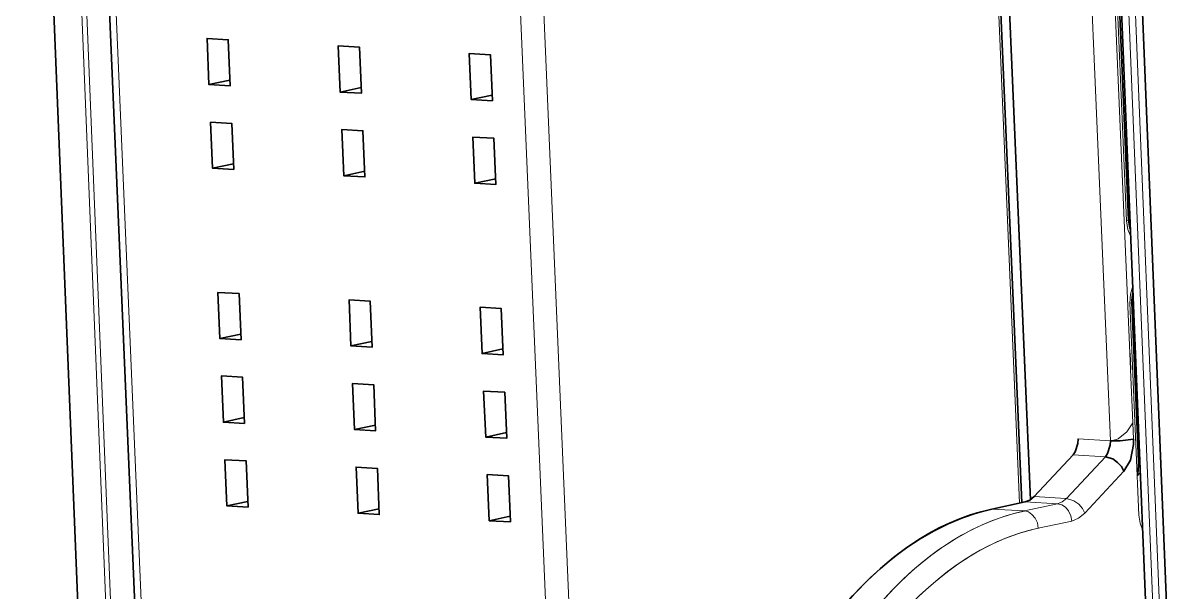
# Model space of a CAD drawing. Header units: millimetres. Extents: x 0 to 174, y 0 to 33.
# Drawn here: x 26.855 to 28.202, y 25.847 to 26.521 of the extents above; entities that cross this region are included whole.
import ezdxf

# ---------------------------------------------------------------- set-up
doc = ezdxf.new("R2010")
doc.units = ezdxf.units.MM
doc.layers.add('PDF_Geomertry', color=7, linetype='Continuous', true_color=0x405f80)

# ---------------------------------------------------------------- blocks, each defined once
blk = doc.blocks.new('SYM_BSB04473_001')
at = {"layer": 'PDF_Geomertry', "color": 7, "lineweight": 35}
for points in [[(-0.6502, 2.9501), (-0.4809, -1.2223, 0.342168), (0.0922, -1.9803)], [(0.6422, 2.8726), (0.8115, -1.2998, -0.289356), (0.5084, -1.9102)]]:
    blk.add_lwpolyline(points, format="xyb", dxfattribs=at)
for points in [[(0.7341, 0.001), (0.6163, 2.9022)], [(0.543, 1.4684), (0.5097, 2.2503)], [(0.4995, 2.2483), (0.5328, 1.4649)], [(0.6615, 1.7885), (0.6609, 1.7902), (0.6591, 1.7998), (0.6405, 2.2373)], [(-0.4777, 0.4088), (-0.5541, 2.2049), (-0.5548, 2.2073)], [(-0.4048, 1.9655), (-0.4297, 1.9602), (-0.4319, 2.0148), (-0.4069, 2.0133), (-0.4045, 1.9587), (-0.4297, 1.9602)], [(-0.2495, 1.9566), (-0.2744, 1.9513), (-0.2767, 2.0059), (-0.2516, 2.0045), (-0.2492, 1.9499), (-0.2744, 1.9513)], [(-0.0942, 1.9478), (-0.1191, 1.9424), (-0.1215, 1.997), (-0.0963, 1.9956), (-0.094, 1.941), (-0.1191, 1.9424)], [(-0.4006, 1.8665), (-0.4253, 1.861), (-0.4277, 1.9156), (-0.4026, 1.9142), (-0.4003, 1.8597), (-0.4253, 1.861)], [(-0.2453, 1.8576), (-0.2701, 1.8523), (-0.2724, 1.9069), (-0.2474, 1.9055), (-0.2451, 1.8508), (-0.2701, 1.8523)], [(-0.0901, 1.8487), (-0.1149, 1.8434), (-0.1172, 1.898), (-0.0922, 1.8966), (-0.0898, 1.842), (-0.1149, 1.8434)], [(-0.392, 1.6648), (-0.4169, 1.6595), (-0.4191, 1.7141), (-0.3941, 1.7126), (-0.3917, 1.658), (-0.4169, 1.6595)], [(0.6712, 1.5141), (0.6633, 1.7023), (0.6633, 1.7045), (0.6645, 1.7142)], [(-0.2367, 1.6559), (-0.2616, 1.6506), (-0.2638, 1.7052), (-0.2388, 1.7038), (-0.2365, 1.6492), (-0.2616, 1.6506)], [(-0.0815, 1.6472), (-0.1063, 1.6417), (-0.1087, 1.6965), (-0.0835, 1.6949), (-0.0812, 1.6403), (-0.1063, 1.6417)], [(-0.3878, 1.5658), (-0.4126, 1.5603), (-0.4149, 1.6151), (-0.3898, 1.6135), (-0.3876, 1.559), (-0.4126, 1.5603)], [(-0.2326, 1.5569), (-0.2573, 1.5516), (-0.2597, 1.6062), (-0.2345, 1.6048), (-0.2323, 1.5502), (-0.2573, 1.5516)], [(-0.0773, 1.548), (-0.102, 1.5427), (-0.1044, 1.5973), (-0.0794, 1.5959), (-0.077, 1.5413), (-0.102, 1.5427)], [(0.5994, 1.5406), (0.5991, 1.5351), (0.596, 1.5253), (0.5935, 1.5217), (0.5474, 1.4723), (0.5424, 1.4681), (0.537, 1.4659), (0.4974, 1.4574)], [(-0.3835, 1.4666), (-0.4084, 1.4613), (-0.4108, 1.5159), (-0.3856, 1.5145), (-0.3833, 1.4599), (-0.4084, 1.4613)], [(-0.2283, 1.4578), (-0.2531, 1.4526), (-0.2555, 1.5072), (-0.2303, 1.5056), (-0.228, 1.451), (-0.2531, 1.4526)], [(-0.073, 1.449), (-0.0978, 1.4437), (-0.1002, 1.4983), (-0.0751, 1.4969), (-0.0727, 1.4423), (-0.0978, 1.4437)]]:
    blk.add_lwpolyline(points, dxfattribs=at)
at = {"layer": 'PDF_Geomertry', "color": 7, "lineweight": 13}
for points in [[(0.6326, 2.9001), (0.6326, 2.9002), (0.6322, 2.9005), (0.6308, 2.9009), (0.6256, 2.9016), (0.6248, 2.9016), (0.7426, 0.0005), (0.7341, 0.001)], [(0.6417, 2.8828), (0.6326, 2.9001), (0.7503, -0.0012), (0.7522, -0.0048)], [(0.6609, 1.6423), (0.6617, 1.6227), (0.6645, 1.5595), (0.6572, 1.549), (0.647, 1.5408), (0.6408, 1.5385), (0.6377, 1.5384), (0.6342, 1.621), (0.6334, 1.6406), (0.6009, 2.4051), (0.6334, 1.6406), (0.6342, 1.621), (0.6377, 1.5384), (0.6408, 1.5385), (0.647, 1.5408), (0.6572, 1.549), (0.6645, 1.5595), (0.6653, 1.5401), (0.6645, 1.5595), (0.6617, 1.6227), (0.6609, 1.6423), (0.6278, 2.4191)], [(0.6278, 2.4191), (0.6609, 1.6423), (0.6278, 2.4191)], [(0.6645, 1.5595), (0.6572, 1.549), (0.647, 1.5408), (0.6408, 1.5385), (0.6377, 1.5384), (0.6342, 1.621), (0.6334, 1.6406), (0.6009, 2.4051)], [(-0.4709, 0.4312), (-0.5472, 2.221), (-0.5624, 2.2219), (-0.564, 2.2572), (-0.5313, 2.2553)], [(0.6619, 1.7798), (0.6583, 1.7884), (0.6567, 1.7987), (0.6381, 2.2363), (0.639, 2.2483), (0.6424, 2.2591)], [(0.497, 2.2477), (0.5303, 1.4644)], [(0.009, 0.404), (-0.0672, 2.1938), (-0.0519, 2.1928), (-0.0534, 2.2281), (-0.0859, 2.2299)], [(-0.5052, 0.1974), (-0.586, 2.1905)], [(-0.5272, 0.8815), (-0.5802, 2.1898)], [(-0.0534, 2.1787), (-0.0503, 2.1767), (-0.0458, 2.1738), (-0.0384, 2.1673), (0.038, 0.3719), (0.0067, 0.3455), (0.0142, 0.1685)], [(0.6567, 1.7987), (0.6585, 1.7992), (0.659, 1.7995), (0.6591, 1.7998)], [(0.6642, 1.7217), (0.6615, 1.7119), (0.6609, 1.7012), (0.6695, 1.4969), (0.6706, 1.4978), (0.6703, 1.4985), (0.6701, 1.4992), (0.6703, 1.4985), (0.6706, 1.4978), (0.6719, 1.4992), (0.6731, 1.5008), (0.6719, 1.4992), (0.6706, 1.4978), (0.6695, 1.4969), (0.6609, 1.7012), (0.6615, 1.7119), (0.6642, 1.7217), (0.6615, 1.7119), (0.6609, 1.7012), (0.6715, 1.4503), (0.6728, 1.4409), (0.6759, 1.4327)], [(0.6609, 1.7012), (0.6626, 1.7017), (0.6631, 1.702), (0.6633, 1.7023)], [(0.661, 1.6423), (0.6619, 1.6227)], [(0.6653, 1.5401), (0.6645, 1.5595), (0.6617, 1.6227)], [(0.6377, 1.5384), (0.5994, 1.5406)], [(0.6076, 1.4528), (0.6047, 1.4583), (0.6002, 1.4634), (0.5945, 1.4674), (0.5859, 1.4701), (0.6319, 1.5195), (0.5935, 1.5217)], [(0.4974, 1.4574), (0.5359, 1.4552), (0.5406, 1.4541), (0.5449, 1.4512), (0.5488, 1.4467), (0.5513, 1.441), (0.5524, 1.4348), (0.5919, 1.4433), (0.6001, 1.4466), (0.6076, 1.4528), (0.6537, 1.5023)], [(0.5474, 1.4723), (0.5788, 1.4705), (0.5859, 1.4701), (0.5808, 1.4659), (0.5753, 1.4637), (0.5801, 1.4626), (0.5845, 1.4597), (0.5883, 1.4552), (0.5909, 1.4495), (0.5919, 1.4433)], [(0.537, 1.4659), (0.5753, 1.4637), (0.5359, 1.4552)]]:
    blk.add_lwpolyline(points, dxfattribs=at)
at = {"layer": 'PDF_Geomertry', "color": 7, "lineweight": 35}
for points in [[(0.5097, 2.2503), (0.543, 1.4684)], [(0.6405, 2.2373), (0.6591, 1.7998), (0.6609, 1.7902), (0.6615, 1.7885), (0.6609, 1.7902), (0.6591, 1.7998)], [(0.6633, 1.7023), (0.6712, 1.5141), (0.6633, 1.7023), (0.6633, 1.7045), (0.6645, 1.7142), (0.6633, 1.7045)], [(0.4974, 1.4574), (0.537, 1.4659), (0.5424, 1.4681), (0.5474, 1.4723), (0.5935, 1.5217), (0.596, 1.5253), (0.5991, 1.5351), (0.5994, 1.5406), (0.5991, 1.5351), (0.596, 1.5253), (0.5935, 1.5217), (0.5474, 1.4723), (0.5424, 1.4681), (0.537, 1.4659)], [(0.6377, 1.5384), (0.6376, 1.533), (0.6345, 1.5231), (0.6319, 1.5195), (0.6406, 1.5169), (0.6463, 1.5128), (0.6508, 1.5077), (0.6537, 1.5023), (0.6615, 1.5153), (0.6653, 1.5341), (0.6653, 1.5401), (0.6492, 1.5383)], [(0.6653, 1.5401), (0.6653, 1.5341), (0.6615, 1.5153), (0.6537, 1.5023), (0.6508, 1.5077), (0.6463, 1.5128), (0.6406, 1.5169), (0.6319, 1.5195), (0.6345, 1.5231), (0.6376, 1.533), (0.6377, 1.5384), (0.6492, 1.5383)], [(0.6377, 1.5384), (0.6376, 1.533), (0.6345, 1.5231), (0.6319, 1.5195), (0.6406, 1.5169), (0.6463, 1.5128), (0.6508, 1.5077), (0.6537, 1.5023), (0.6615, 1.5153), (0.6653, 1.5341), (0.6653, 1.5401), (0.6492, 1.5383)], [(0.671, 1.5141), (0.6712, 1.509), (0.6701, 1.4992), (0.6712, 1.509)]]:
    blk.add_lwpolyline(points, close=True, dxfattribs=at)
at = {"layer": 'PDF_Geomertry', "color": 7, "lineweight": 13}
for points in [[(0.6381, 2.2363), (0.6567, 1.7987), (0.6583, 1.7884), (0.6619, 1.7798), (0.6583, 1.7884), (0.6567, 1.7987), (0.6381, 2.2363), (0.639, 2.2483), (0.6424, 2.2591), (0.639, 2.2483)], [(0.6591, 1.7998), (0.659, 1.7995), (0.6585, 1.7992), (0.6567, 1.7987), (0.6585, 1.7992), (0.659, 1.7995)], [(0.6633, 1.7023), (0.6631, 1.702), (0.6626, 1.7017), (0.6609, 1.7012), (0.6626, 1.7017), (0.6631, 1.702)], [(0.5994, 1.5406), (0.6377, 1.5384)], [(0.6702, 1.5397), (0.6716, 1.5408)], [(0.6703, 1.5338), (0.6719, 1.534)], [(0.5524, 1.4348), (0.5919, 1.4433), (0.6001, 1.4466), (0.6076, 1.4528), (0.6537, 1.5023), (0.6076, 1.4528), (0.6001, 1.4466), (0.5919, 1.4433), (0.5524, 1.4348), (0.5513, 1.441), (0.5488, 1.4467), (0.5449, 1.4512), (0.5406, 1.4541), (0.5359, 1.4552), (0.4974, 1.4574), (0.5359, 1.4552), (0.5753, 1.4637), (0.537, 1.4659), (0.5753, 1.4637), (0.5808, 1.4659), (0.5859, 1.4701), (0.5945, 1.4674), (0.6002, 1.4634), (0.6047, 1.4583), (0.6076, 1.4528), (0.6047, 1.4583), (0.6002, 1.4634), (0.5945, 1.4674), (0.5859, 1.4701), (0.6319, 1.5195), (0.5935, 1.5217), (0.6319, 1.5195), (0.5859, 1.4701), (0.5788, 1.4705), (0.5474, 1.4723), (0.5788, 1.4705), (0.5859, 1.4701), (0.5808, 1.4659), (0.5753, 1.4637), (0.5801, 1.4626), (0.5845, 1.4597), (0.5883, 1.4552), (0.5909, 1.4495), (0.5919, 1.4433), (0.5909, 1.4495), (0.5883, 1.4552), (0.5845, 1.4597), (0.5801, 1.4626), (0.5753, 1.4637), (0.5359, 1.4552), (0.5406, 1.4541), (0.5449, 1.4512), (0.5488, 1.4467), (0.5513, 1.441)]]:
    blk.add_lwpolyline(points, close=True, dxfattribs=at)
at = {"layer": 'PDF_Geomertry', "color": 7, "lineweight": 35}
for centre, major_axis, ratio, start_param, end_param in [((0.5237, 0.8546), (0.0343, 0.6077), 0.603348, 0.164864, 2.331564), ((0.5268, 0.8498), (0.0308, 0.6127), 0.603977, 0.161983, 1.620974), ((0.5268, 0.8498), (0.0308, 0.6127), 0.603977, 0.161983, 1.620974)]:
    blk.add_ellipse(centre, major_axis=major_axis, ratio=ratio, start_param=start_param, end_param=end_param, dxfattribs=at)
at = {"layer": 'PDF_Geomertry', "color": 7, "lineweight": 13}
for centre, major_axis, ratio, start_param, end_param in [((0.5609, 0.8532), (0.0352, 0.6067), 0.602089, 0.164074, 2.33568), ((0.5603, 0.854), (0.0358, 0.6058), 0.601926, 0.164556, 1.968026), ((0.5603, 0.854), (0.0358, 0.6058), 0.601926, 0.164556, 1.968026), ((0.5768, 0.852), (0.0337, 0.5873), 0.602298, 0.163675, 2.363345), ((0.5771, 0.8516), (0.0334, 0.5877), 0.60236, 0.163412, 1.946256), ((0.5771, 0.8516), (0.0334, 0.5877), 0.60236, 0.163412, 1.946256)]:
    blk.add_ellipse(centre, major_axis=major_axis, ratio=ratio, start_param=start_param, end_param=end_param, dxfattribs=at)

msp = doc.modelspace()

# ---------------------------------------------------------------- block references
msp.add_blockref('SYM_BSB04473_001', (27.5049, 24.4877))

doc.saveas('drawing.dxf')
